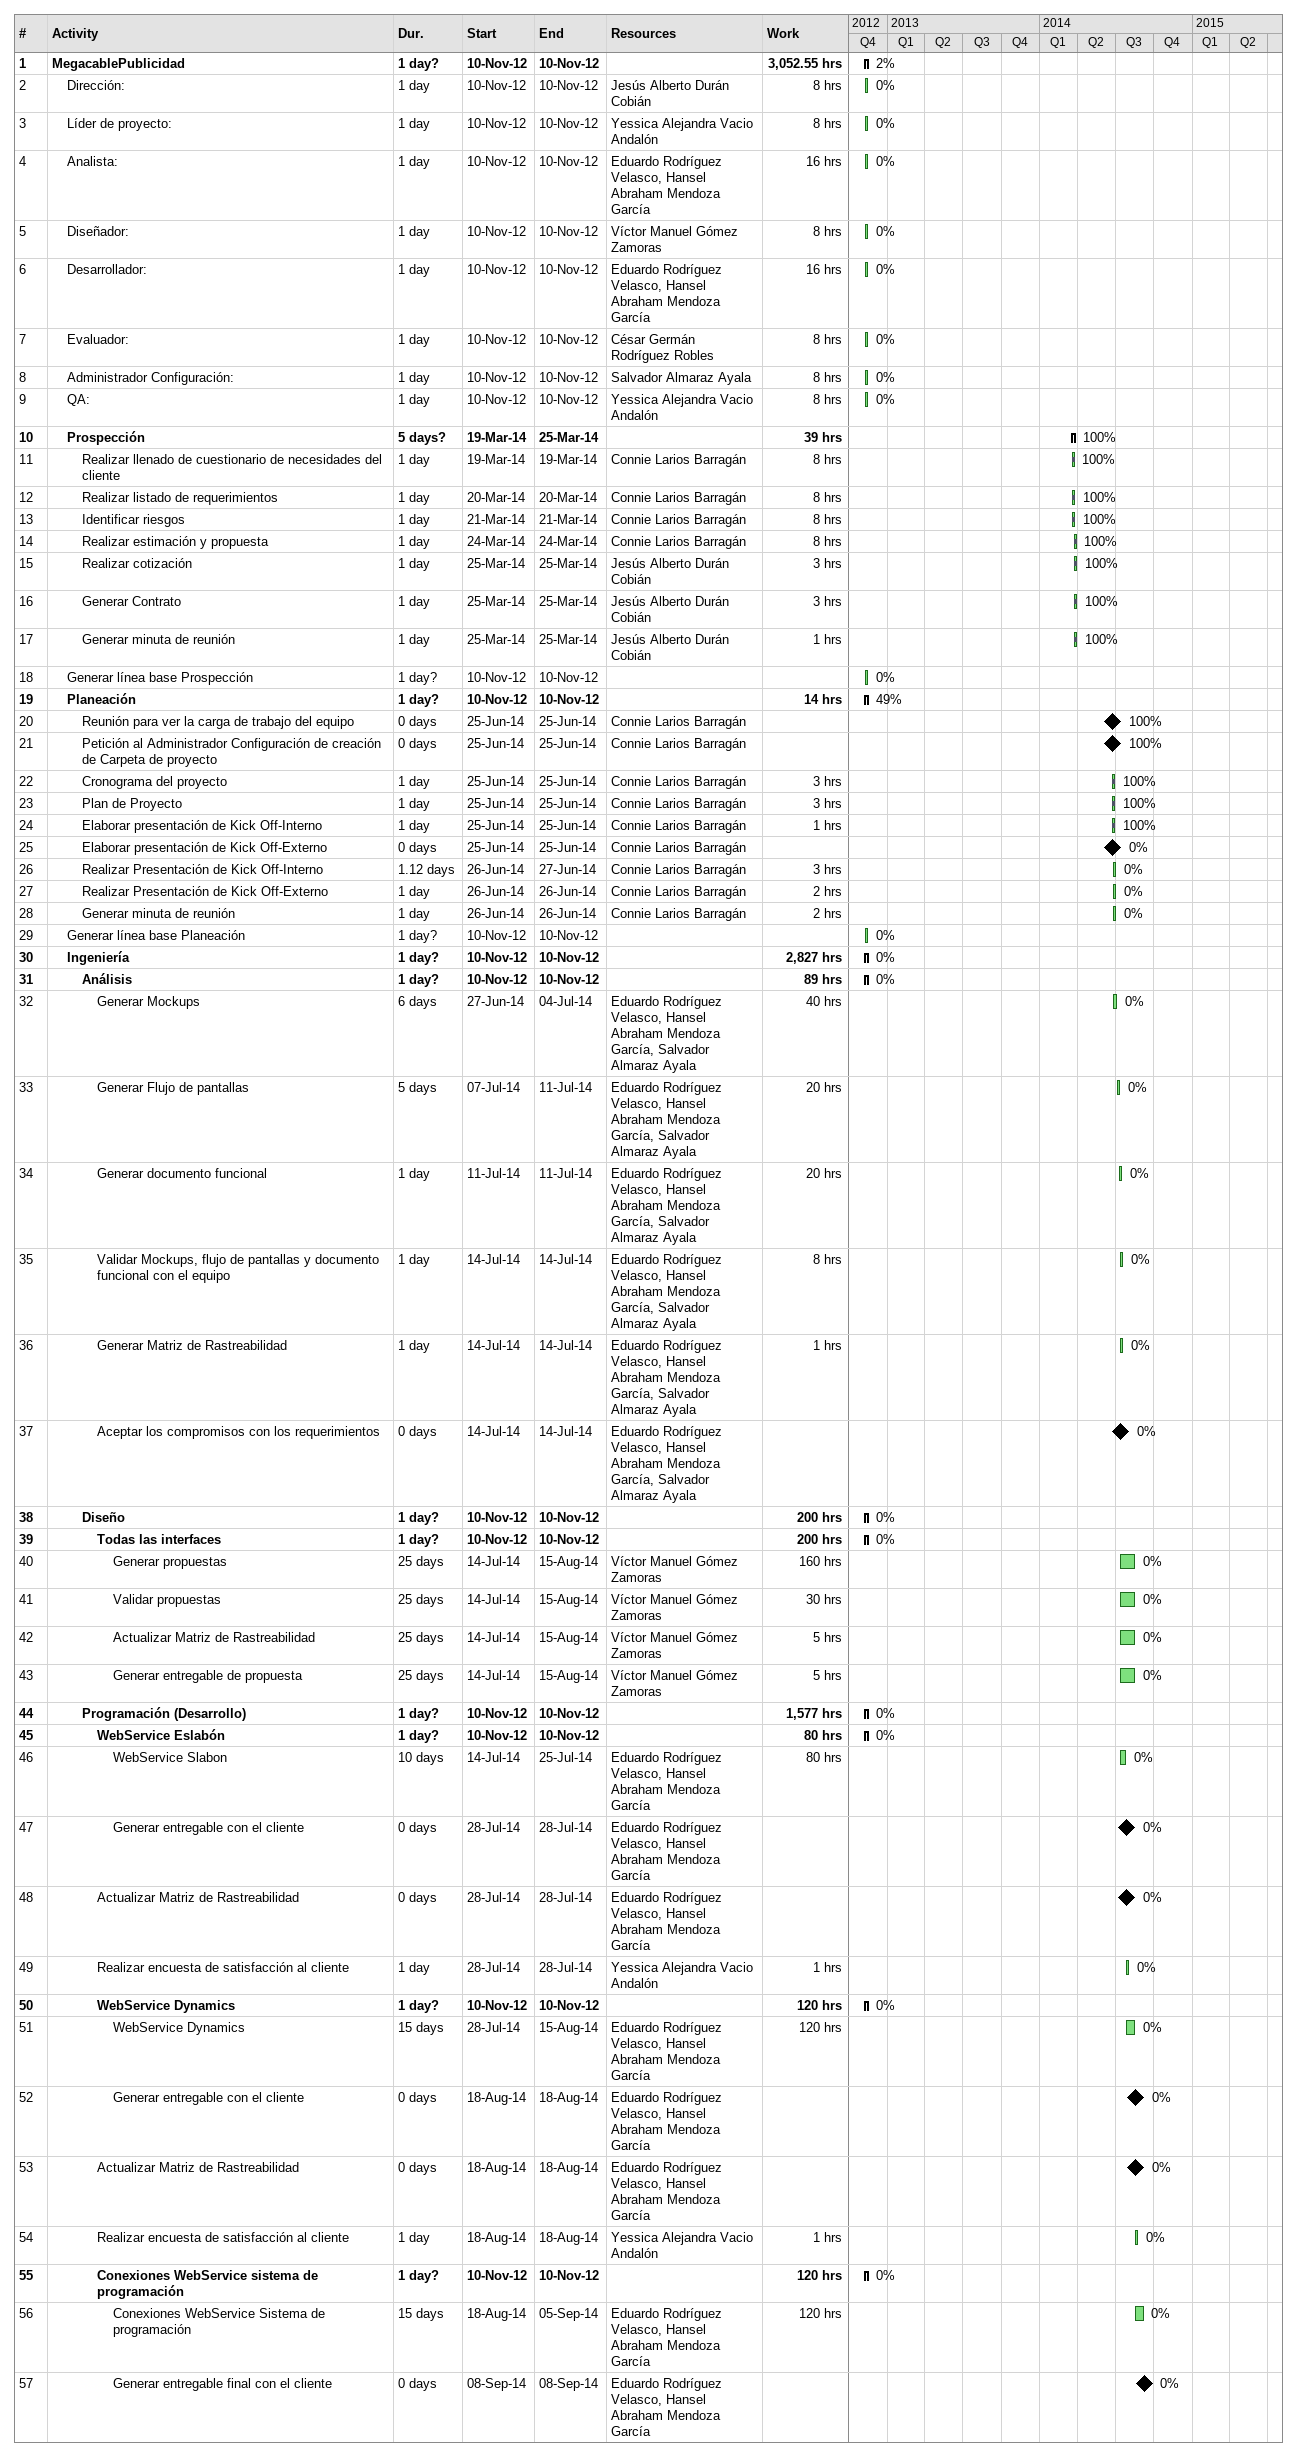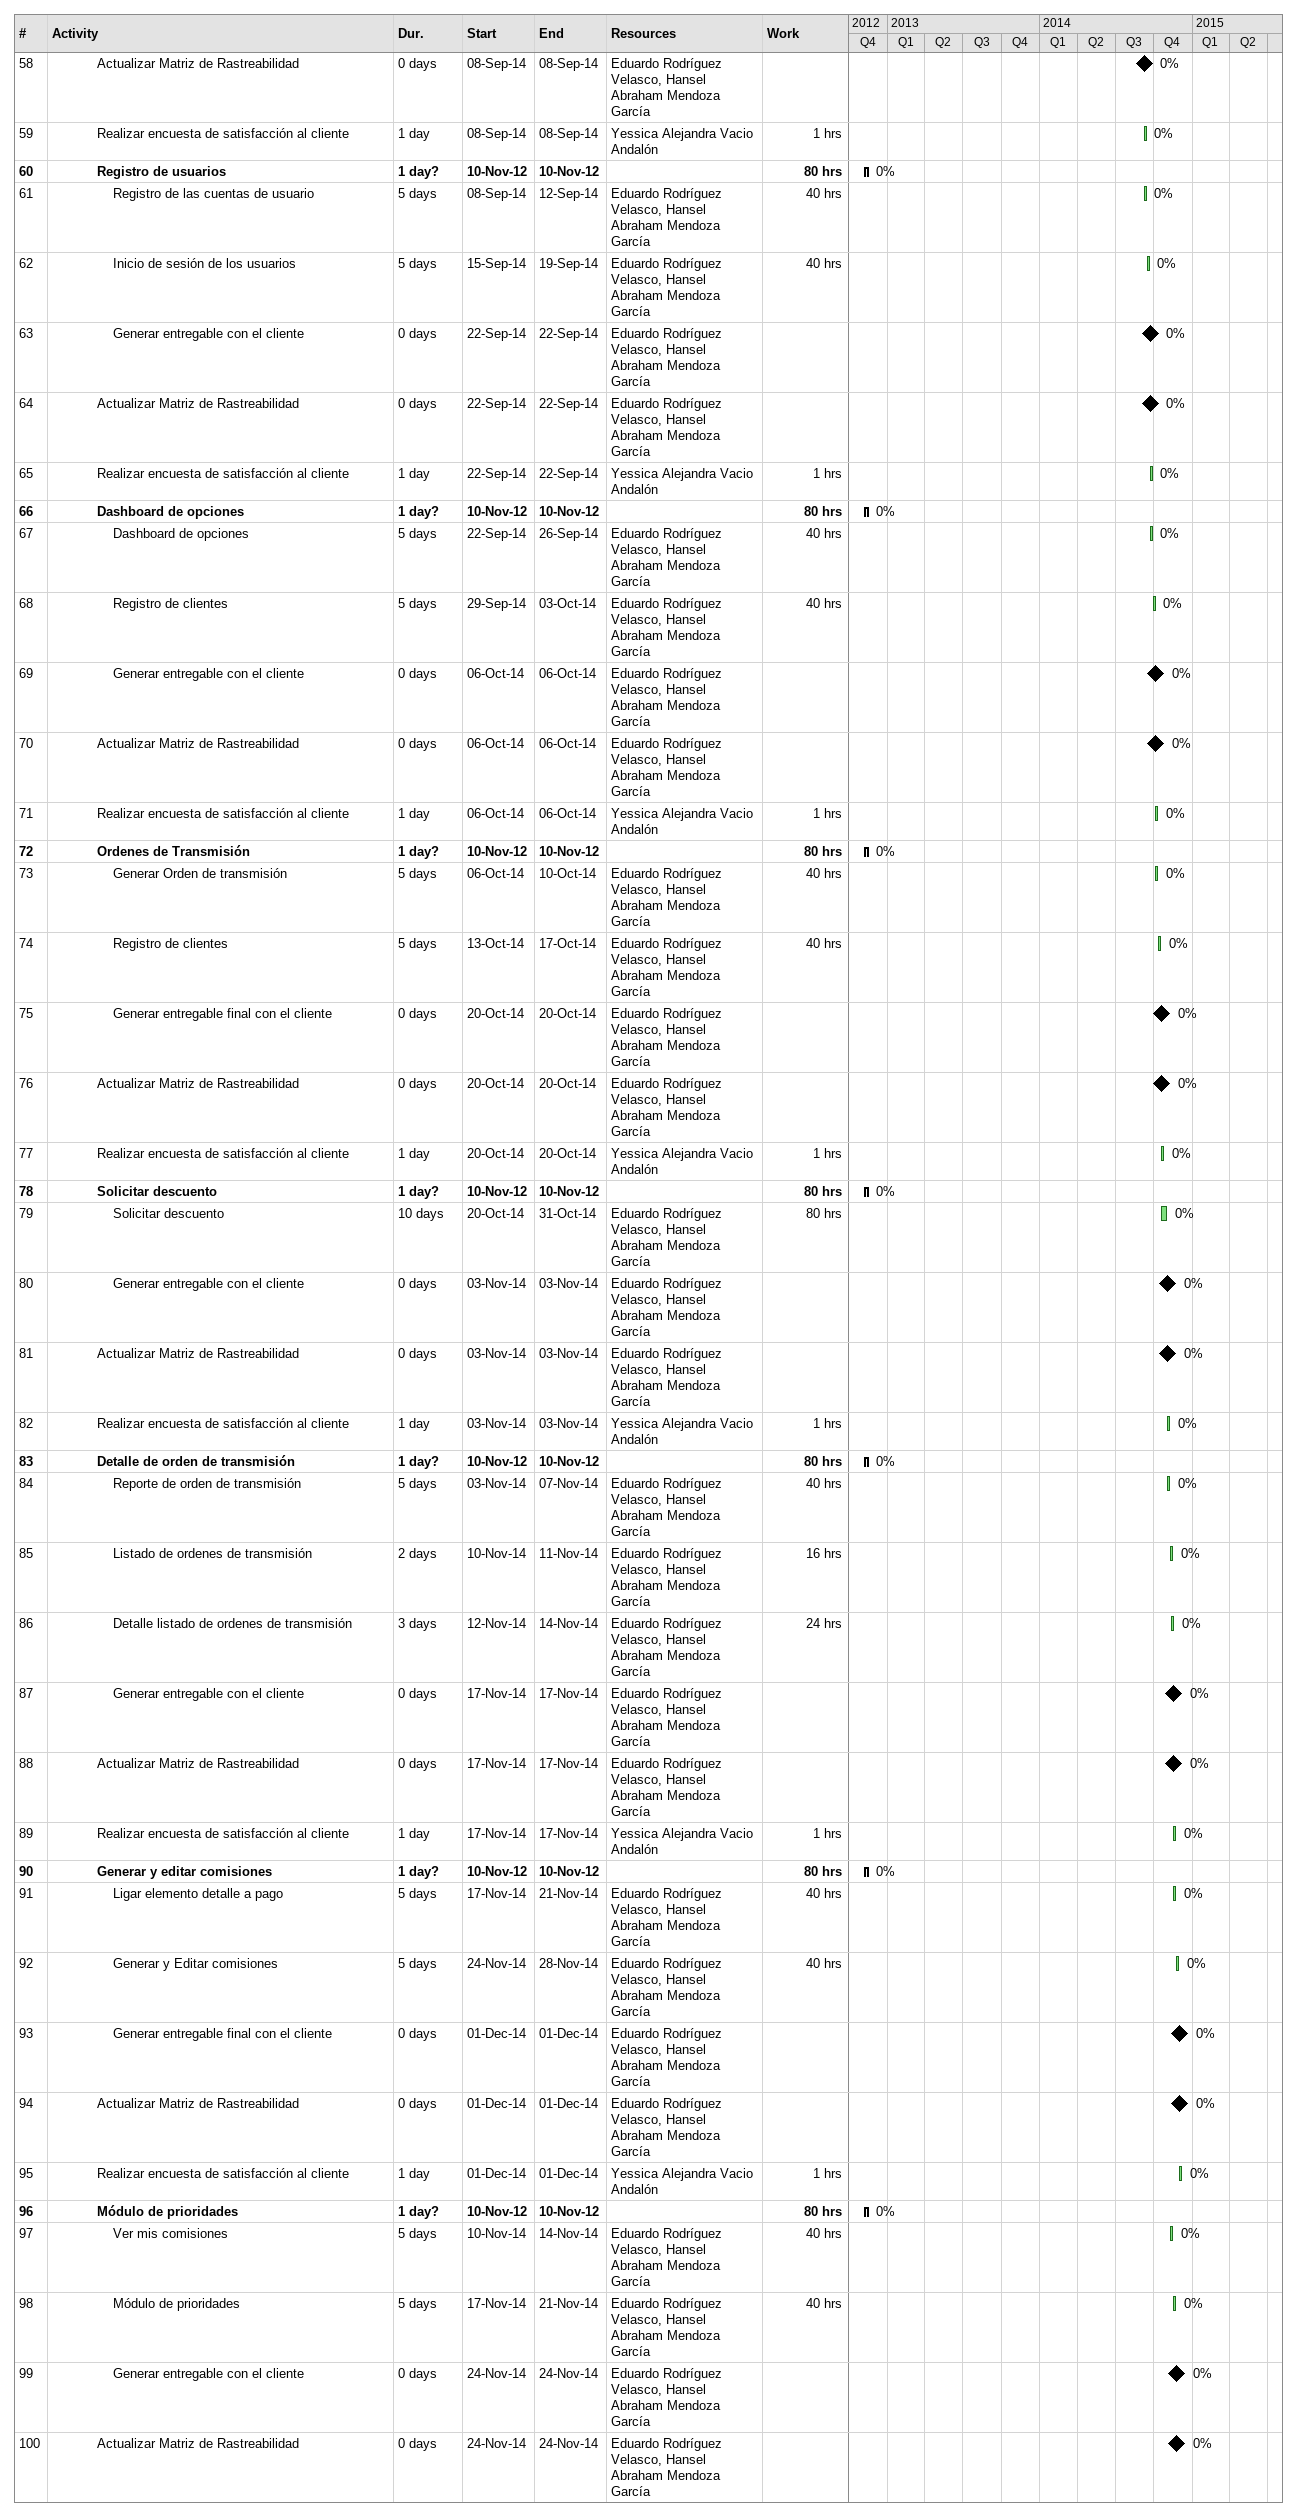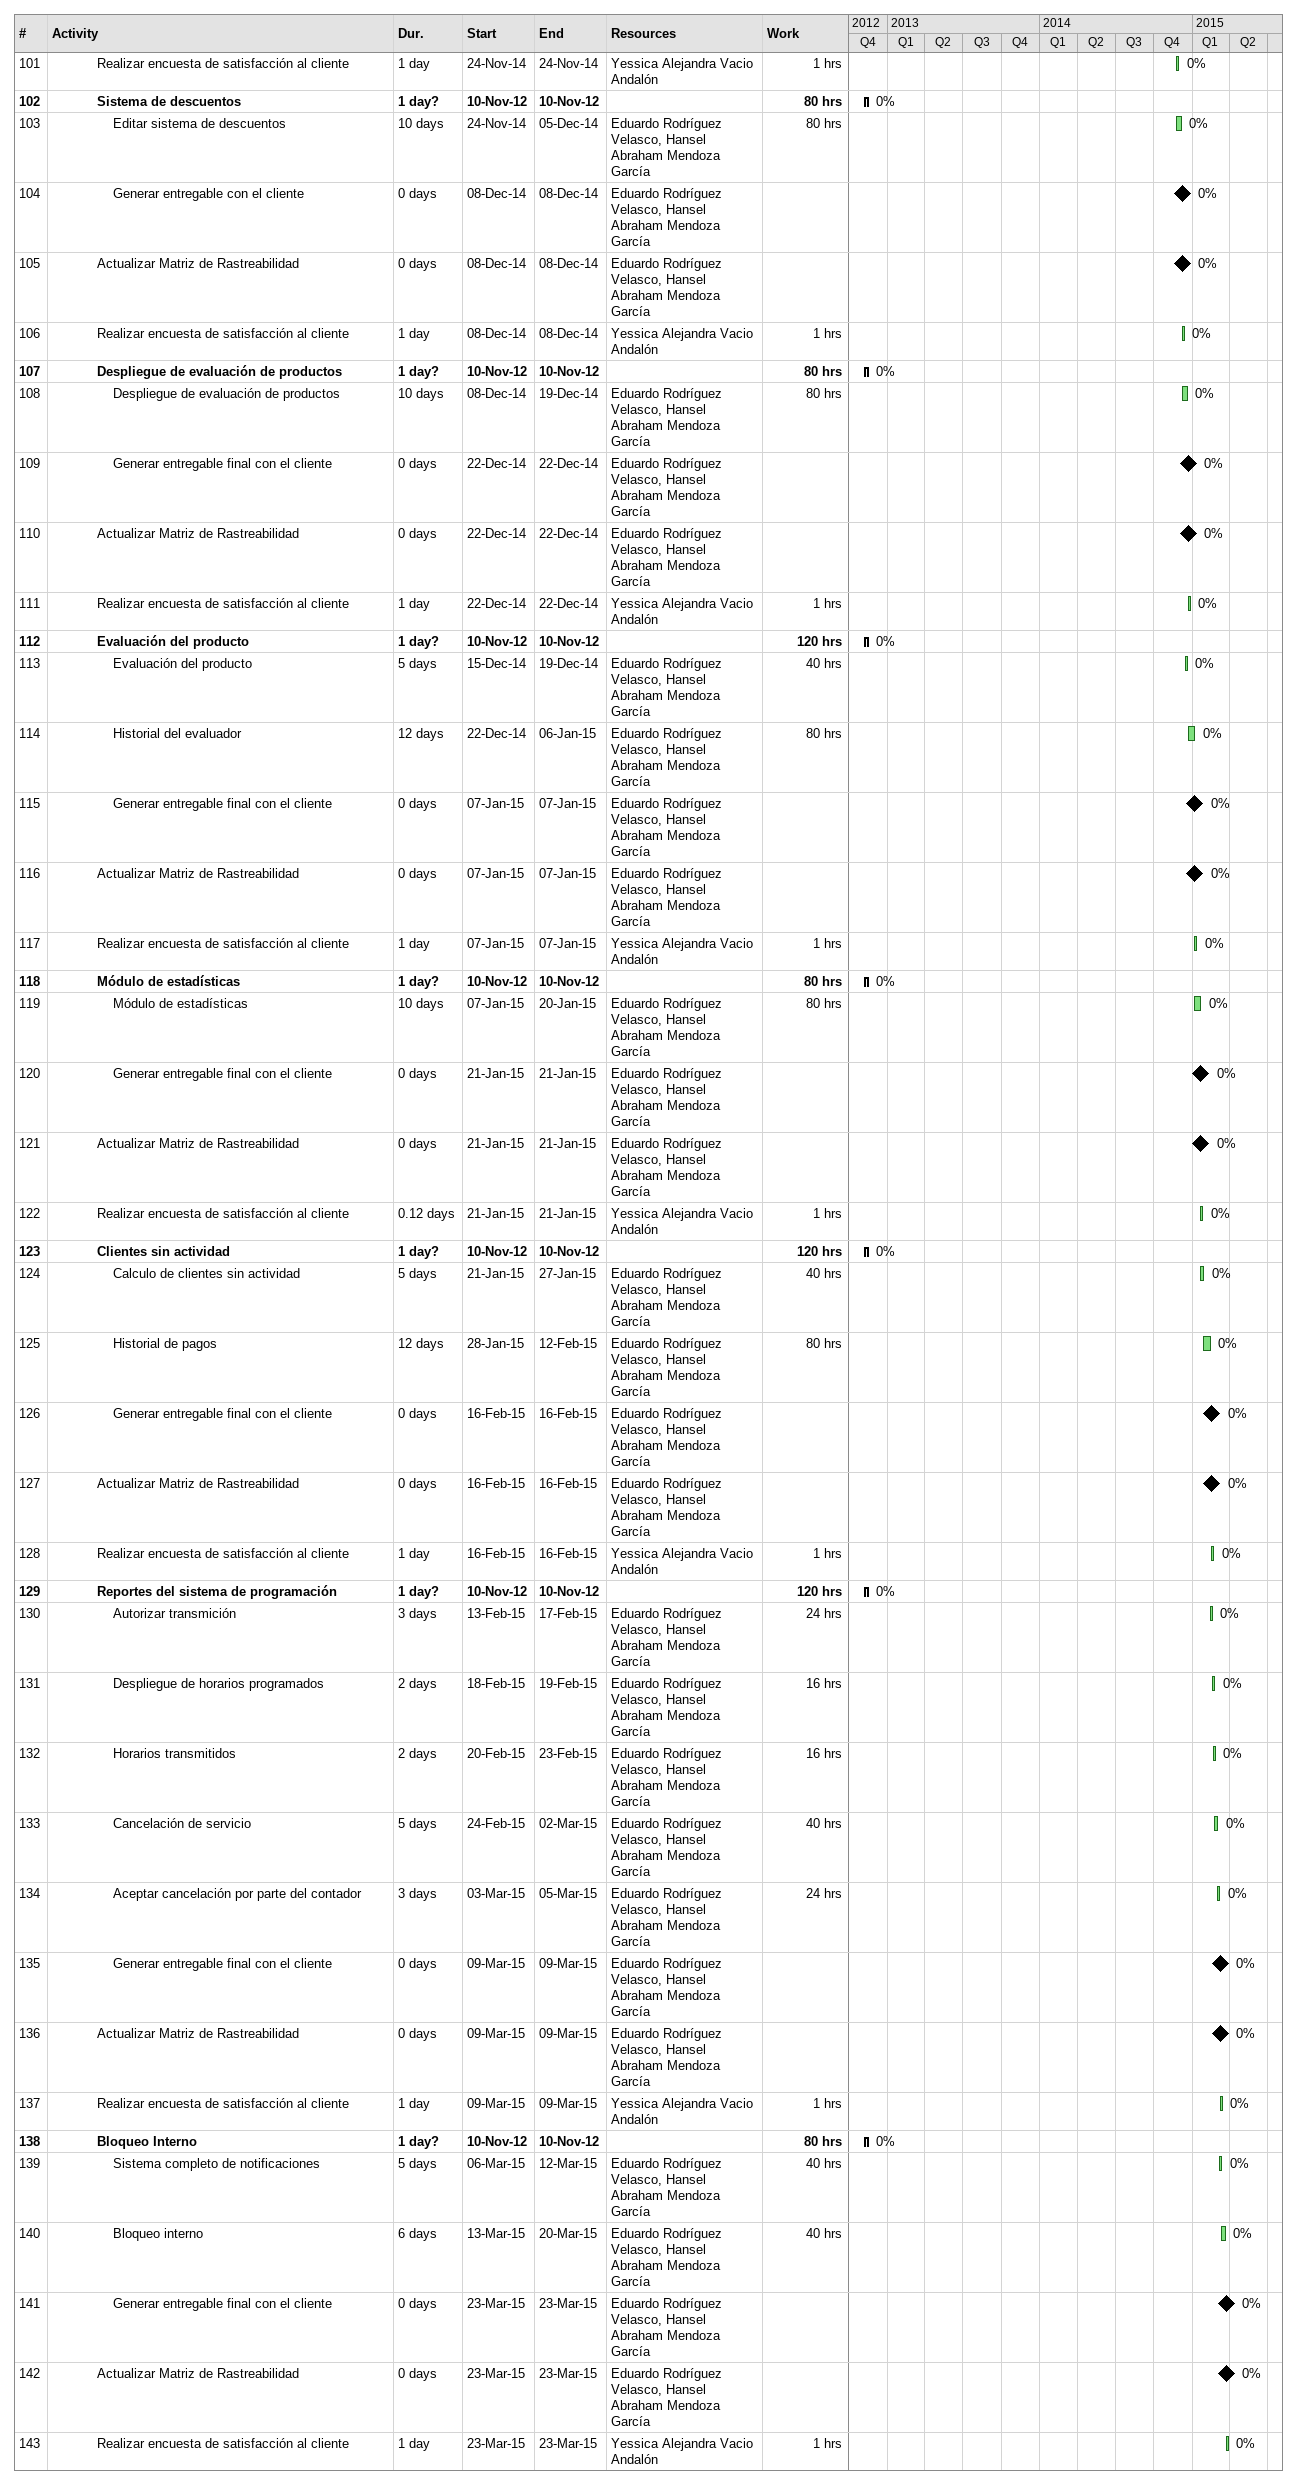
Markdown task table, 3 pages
| ID | Level | Task | Duration | Start | Finish | Resources | % complete | Work (h) |
|---|---|---|---|---|---|---|---|---|
| 1 | 1 | **MegacablePublicidad** | 1d? | 2012-11-10 | 2012-11-10 |  | 2 | 3052.55 |
| 2 | 2 | Dirección: | 1d | 2012-11-10 | 2012-11-10 | Jesús Alberto Durán Cobián | 0 | 8 |
| 3 | 2 | Líder de proyecto: | 1d | 2012-11-10 | 2012-11-10 | Yessica Alejandra Vacio Andalón | 0 | 8 |
| 4 | 2 | Analista: | 1d | 2012-11-10 | 2012-11-10 | Eduardo Rodríguez Velasco, Hansel Abraham Mendoza García | 0 | 16 |
| 5 | 2 | Diseñador: | 1d | 2012-11-10 | 2012-11-10 | Víctor Manuel Gómez Zamoras | 0 | 8 |
| 6 | 2 | Desarrollador: | 1d | 2012-11-10 | 2012-11-10 | Eduardo Rodríguez Velasco, Hansel Abraham Mendoza García | 0 | 16 |
| 7 | 2 | Evaluador: | 1d | 2012-11-10 | 2012-11-10 | César Germán Rodríguez Robles | 0 | 8 |
| 8 | 2 | Administrador Configuración: | 1d | 2012-11-10 | 2012-11-10 | Salvador Almaraz Ayala | 0 | 8 |
| 9 | 2 | QA: | 1d | 2012-11-10 | 2012-11-10 | Yessica Alejandra Vacio Andalón | 0 | 8 |
| 10 | 2 | **Prospección** | 5d? | 2014-03-19 | 2014-03-25 |  | 100 | 39 |
| 11 | 3 | Realizar llenado de cuestionario de necesidades del cliente | 1d | 2014-03-19 | 2014-03-19 | Connie Larios Barragán | 100 | 8 |
| 12 | 3 | Realizar listado de requerimientos | 1d | 2014-03-20 | 2014-03-20 | Connie Larios Barragán | 100 | 8 |
| 13 | 3 | Identificar riesgos | 1d | 2014-03-21 | 2014-03-21 | Connie Larios Barragán | 100 | 8 |
| 14 | 3 | Realizar estimación y propuesta | 1d | 2014-03-24 | 2014-03-24 | Connie Larios Barragán | 100 | 8 |
| 15 | 3 | Realizar cotización | 1d | 2014-03-25 | 2014-03-25 | Jesús Alberto Durán Cobián | 100 | 3 |
| 16 | 3 | Generar Contrato | 1d | 2014-03-25 | 2014-03-25 | Jesús Alberto Durán Cobián | 100 | 3 |
| 17 | 3 | Generar minuta de reunión | 1d | 2014-03-25 | 2014-03-25 | Jesús Alberto Durán Cobián | 100 | 1 |
| 18 | 2 | Generar línea base Prospección | 1d? | 2012-11-10 | 2012-11-10 |  | 0 |  |
| 19 | 2 | **Planeación** | 1d? | 2012-11-10 | 2012-11-10 |  | 49 | 14 |
| 20 | 3 | Reunión para ver la carga de trabajo del equipo | 0d | 2014-06-25 | 2014-06-25 | Connie Larios Barragán | 100 |  |
| 21 | 3 | Petición al Administrador Configuración de creación de Carpeta de proyecto | 0d | 2014-06-25 | 2014-06-25 | Connie Larios Barragán | 100 |  |
| 22 | 3 | Cronograma del proyecto | 1d | 2014-06-25 | 2014-06-25 | Connie Larios Barragán | 100 | 3 |
| 23 | 3 | Plan de Proyecto | 1d | 2014-06-25 | 2014-06-25 | Connie Larios Barragán | 100 | 3 |
| 24 | 3 | Elaborar presentación de Kick Off-Interno | 1d | 2014-06-25 | 2014-06-25 | Connie Larios Barragán | 100 | 1 |
| 25 | 3 | Elaborar presentación de Kick Off-Externo | 0d | 2014-06-25 | 2014-06-25 | Connie Larios Barragán | 0 |  |
| 26 | 3 | Realizar Presentación de Kick Off-Interno | 1.12d | 2014-06-26 | 2014-06-27 | Connie Larios Barragán | 0 | 3 |
| 27 | 3 | Realizar Presentación de Kick Off-Externo | 1d | 2014-06-26 | 2014-06-26 | Connie Larios Barragán | 0 | 2 |
| 28 | 3 | Generar minuta de reunión | 1d | 2014-06-26 | 2014-06-26 | Connie Larios Barragán | 0 | 2 |
| 29 | 2 | Generar línea base Planeación | 1d? | 2012-11-10 | 2012-11-10 |  | 0 |  |
| 30 | 2 | **Ingeniería** | 1d? | 2012-11-10 | 2012-11-10 |  | 0 | 2827 |
| 31 | 3 | **Análisis** | 1d? | 2012-11-10 | 2012-11-10 |  | 0 | 89 |
| 32 | 4 | Generar Mockups | 6d | 2014-06-27 | 2014-07-04 | Eduardo Rodríguez Velasco, Hansel Abraham Mendoza García, Salvador Almaraz Ayala | 0 | 40 |
| 33 | 4 | Generar Flujo de pantallas | 5d | 2014-07-07 | 2014-07-11 | Eduardo Rodríguez Velasco, Hansel Abraham Mendoza García, Salvador Almaraz Ayala | 0 | 20 |
| 34 | 4 | Generar documento funcional | 1d | 2014-07-11 | 2014-07-11 | Eduardo Rodríguez Velasco, Hansel Abraham Mendoza García, Salvador Almaraz Ayala | 0 | 20 |
| 35 | 4 | Validar Mockups, flujo de pantallas y documento funcional con el equipo | 1d | 2014-07-14 | 2014-07-14 | Eduardo Rodríguez Velasco, Hansel Abraham Mendoza García, Salvador Almaraz Ayala | 0 | 8 |
| 36 | 4 | Generar Matriz de Rastreabilidad | 1d | 2014-07-14 | 2014-07-14 | Eduardo Rodríguez Velasco, Hansel Abraham Mendoza García, Salvador Almaraz Ayala | 0 | 1 |
| 37 | 4 | Aceptar los compromisos con los requerimientos | 0d | 2014-07-14 | 2014-07-14 | Eduardo Rodríguez Velasco, Hansel Abraham Mendoza García, Salvador Almaraz Ayala | 0 |  |
| 38 | 3 | **Diseño** | 1d? | 2012-11-10 | 2012-11-10 |  | 0 | 200 |
| 39 | 4 | **Todas las interfaces** | 1d? | 2012-11-10 | 2012-11-10 |  | 0 | 200 |
| 40 | 5 | Generar propuestas | 25d | 2014-07-14 | 2014-08-15 | Víctor Manuel Gómez Zamoras | 0 | 160 |
| 41 | 5 | Validar propuestas | 25d | 2014-07-14 | 2014-08-15 | Víctor Manuel Gómez Zamoras | 0 | 30 |
| 42 | 5 | Actualizar Matriz de Rastreabilidad | 25d | 2014-07-14 | 2014-08-15 | Víctor Manuel Gómez Zamoras | 0 | 5 |
| 43 | 5 | Generar entregable de propuesta | 25d | 2014-07-14 | 2014-08-15 | Víctor Manuel Gómez Zamoras | 0 | 5 |
| 44 | 3 | **Programación (Desarrollo)** | 1d? | 2012-11-10 | 2012-11-10 |  | 0 | 1577 |
| 45 | 4 | **WebService Eslabón** | 1d? | 2012-11-10 | 2012-11-10 |  | 0 | 80 |
| 46 | 5 | WebService Slabon | 10d | 2014-07-14 | 2014-07-25 | Eduardo Rodríguez Velasco, Hansel Abraham Mendoza García | 0 | 80 |
| 47 | 5 | Generar entregable con el cliente | 0d | 2014-07-28 | 2014-07-28 | Eduardo Rodríguez Velasco, Hansel Abraham Mendoza García | 0 |  |
| 48 | 4 | Actualizar Matriz de Rastreabilidad | 0d | 2014-07-28 | 2014-07-28 | Eduardo Rodríguez Velasco, Hansel Abraham Mendoza García | 0 |  |
| 49 | 4 | Realizar encuesta de satisfacción al cliente | 1d | 2014-07-28 | 2014-07-28 | Yessica Alejandra Vacio Andalón | 0 | 1 |
| 50 | 4 | **WebService Dynamics** | 1d? | 2012-11-10 | 2012-11-10 |  | 0 | 120 |
| 51 | 5 | WebService Dynamics | 15d | 2014-07-28 | 2014-08-15 | Eduardo Rodríguez Velasco, Hansel Abraham Mendoza García | 0 | 120 |
| 52 | 5 | Generar entregable con el cliente | 0d | 2014-08-18 | 2014-08-18 | Eduardo Rodríguez Velasco, Hansel Abraham Mendoza García | 0 |  |
| 53 | 4 | Actualizar Matriz de Rastreabilidad | 0d | 2014-08-18 | 2014-08-18 | Eduardo Rodríguez Velasco, Hansel Abraham Mendoza García | 0 |  |
| 54 | 4 | Realizar encuesta de satisfacción al cliente | 1d | 2014-08-18 | 2014-08-18 | Yessica Alejandra Vacio Andalón | 0 | 1 |
| 55 | 4 | **Conexiones WebService sistema de programación** | 1d? | 2012-11-10 | 2012-11-10 |  | 0 | 120 |
| 56 | 5 | Conexiones WebService Sistema de programación | 15d | 2014-08-18 | 2014-09-05 | Eduardo Rodríguez Velasco, Hansel Abraham Mendoza García | 0 | 120 |
| 57 | 5 | Generar entregable final con el cliente | 0d | 2014-09-08 | 2014-09-08 | Eduardo Rodríguez Velasco, Hansel Abraham Mendoza García | 0 |  |
| 58 | 4 | Actualizar Matriz de Rastreabilidad | 0d | 2014-09-08 | 2014-09-08 | Eduardo Rodríguez Velasco, Hansel Abraham Mendoza García | 0 |  |
| 59 | 4 | Realizar encuesta de satisfacción al cliente | 1d | 2014-09-08 | 2014-09-08 | Yessica Alejandra Vacio Andalón | 0 | 1 |
| 60 | 4 | **Registro de usuarios** | 1d? | 2012-11-10 | 2012-11-10 |  | 0 | 80 |
| 61 | 5 | Registro de las cuentas de usuario | 5d | 2014-09-08 | 2014-09-12 | Eduardo Rodríguez Velasco, Hansel Abraham Mendoza García | 0 | 40 |
| 62 | 5 | Inicio de sesión de los usuarios | 5d | 2014-09-15 | 2014-09-19 | Eduardo Rodríguez Velasco, Hansel Abraham Mendoza García | 0 | 40 |
| 63 | 5 | Generar entregable con el cliente | 0d | 2014-09-22 | 2014-09-22 | Eduardo Rodríguez Velasco, Hansel Abraham Mendoza García | 0 |  |
| 64 | 4 | Actualizar Matriz de Rastreabilidad | 0d | 2014-09-22 | 2014-09-22 | Eduardo Rodríguez Velasco, Hansel Abraham Mendoza García | 0 |  |
| 65 | 4 | Realizar encuesta de satisfacción al cliente | 1d | 2014-09-22 | 2014-09-22 | Yessica Alejandra Vacio Andalón | 0 | 1 |
| 66 | 4 | **Dashboard de opciones** | 1d? | 2012-11-10 | 2012-11-10 |  | 0 | 80 |
| 67 | 5 | Dashboard de opciones | 5d | 2014-09-22 | 2014-09-26 | Eduardo Rodríguez Velasco, Hansel Abraham Mendoza García | 0 | 40 |
| 68 | 5 | Registro de clientes | 5d | 2014-09-29 | 2014-10-03 | Eduardo Rodríguez Velasco, Hansel Abraham Mendoza García | 0 | 40 |
| 69 | 5 | Generar entregable con el cliente | 0d | 2014-10-06 | 2014-10-06 | Eduardo Rodríguez Velasco, Hansel Abraham Mendoza García | 0 |  |
| 70 | 4 | Actualizar Matriz de Rastreabilidad | 0d | 2014-10-06 | 2014-10-06 | Eduardo Rodríguez Velasco, Hansel Abraham Mendoza García | 0 |  |
| 71 | 4 | Realizar encuesta de satisfacción al cliente | 1d | 2014-10-06 | 2014-10-06 | Yessica Alejandra Vacio Andalón | 0 | 1 |
| 72 | 4 | **Ordenes de Transmisión** | 1d? | 2012-11-10 | 2012-11-10 |  | 0 | 80 |
| 73 | 5 | Generar Orden de transmisión | 5d | 2014-10-06 | 2014-10-10 | Eduardo Rodríguez Velasco, Hansel Abraham Mendoza García | 0 | 40 |
| 74 | 5 | Registro de clientes | 5d | 2014-10-13 | 2014-10-17 | Eduardo Rodríguez Velasco, Hansel Abraham Mendoza García | 0 | 40 |
| 75 | 5 | Generar entregable final con el cliente | 0d | 2014-10-20 | 2014-10-20 | Eduardo Rodríguez Velasco, Hansel Abraham Mendoza García | 0 |  |
| 76 | 4 | Actualizar Matriz de Rastreabilidad | 0d | 2014-10-20 | 2014-10-20 | Eduardo Rodríguez Velasco, Hansel Abraham Mendoza García | 0 |  |
| 77 | 4 | Realizar encuesta de satisfacción al cliente | 1d | 2014-10-20 | 2014-10-20 | Yessica Alejandra Vacio Andalón | 0 | 1 |
| 78 | 4 | **Solicitar descuento** | 1d? | 2012-11-10 | 2012-11-10 |  | 0 | 80 |
| 79 | 5 | Solicitar descuento | 10d | 2014-10-20 | 2014-10-31 | Eduardo Rodríguez Velasco, Hansel Abraham Mendoza García | 0 | 80 |
| 80 | 5 | Generar entregable con el cliente | 0d | 2014-11-03 | 2014-11-03 | Eduardo Rodríguez Velasco, Hansel Abraham Mendoza García | 0 |  |
| 81 | 4 | Actualizar Matriz de Rastreabilidad | 0d | 2014-11-03 | 2014-11-03 | Eduardo Rodríguez Velasco, Hansel Abraham Mendoza García | 0 |  |
| 82 | 4 | Realizar encuesta de satisfacción al cliente | 1d | 2014-11-03 | 2014-11-03 | Yessica Alejandra Vacio Andalón | 0 | 1 |
| 83 | 4 | **Detalle de orden de transmisión** | 1d? | 2012-11-10 | 2012-11-10 |  | 0 | 80 |
| 84 | 5 | Reporte de orden de transmisión | 5d | 2014-11-03 | 2014-11-07 | Eduardo Rodríguez Velasco, Hansel Abraham Mendoza García | 0 | 40 |
| 85 | 5 | Listado de ordenes de transmisión | 2d | 2014-11-10 | 2014-11-11 | Eduardo Rodríguez Velasco, Hansel Abraham Mendoza García | 0 | 16 |
| 86 | 5 | Detalle listado de ordenes de transmisión | 3d | 2014-11-12 | 2014-11-14 | Eduardo Rodríguez Velasco, Hansel Abraham Mendoza García | 0 | 24 |
| 87 | 5 | Generar entregable con el cliente | 0d | 2014-11-17 | 2014-11-17 | Eduardo Rodríguez Velasco, Hansel Abraham Mendoza García | 0 |  |
| 88 | 4 | Actualizar Matriz de Rastreabilidad | 0d | 2014-11-17 | 2014-11-17 | Eduardo Rodríguez Velasco, Hansel Abraham Mendoza García | 0 |  |
| 89 | 4 | Realizar encuesta de satisfacción al cliente | 1d | 2014-11-17 | 2014-11-17 | Yessica Alejandra Vacio Andalón | 0 | 1 |
| 90 | 4 | **Generar y editar comisiones** | 1d? | 2012-11-10 | 2012-11-10 |  | 0 | 80 |
| 91 | 5 | Ligar elemento detalle a pago | 5d | 2014-11-17 | 2014-11-21 | Eduardo Rodríguez Velasco, Hansel Abraham Mendoza García | 0 | 40 |
| 92 | 5 | Generar y Editar comisiones | 5d | 2014-11-24 | 2014-11-28 | Eduardo Rodríguez Velasco, Hansel Abraham Mendoza García | 0 | 40 |
| 93 | 5 | Generar entregable final con el cliente | 0d | 2014-12-01 | 2014-12-01 | Eduardo Rodríguez Velasco, Hansel Abraham Mendoza García | 0 |  |
| 94 | 4 | Actualizar Matriz de Rastreabilidad | 0d | 2014-12-01 | 2014-12-01 | Eduardo Rodríguez Velasco, Hansel Abraham Mendoza García | 0 |  |
| 95 | 4 | Realizar encuesta de satisfacción al cliente | 1d | 2014-12-01 | 2014-12-01 | Yessica Alejandra Vacio Andalón | 0 | 1 |
| 96 | 4 | **Módulo de prioridades** | 1d? | 2012-11-10 | 2012-11-10 |  | 0 | 80 |
| 97 | 5 | Ver mis comisiones | 5d | 2014-11-10 | 2014-11-14 | Eduardo Rodríguez Velasco, Hansel Abraham Mendoza García | 0 | 40 |
| 98 | 5 | Módulo de prioridades | 5d | 2014-11-17 | 2014-11-21 | Eduardo Rodríguez Velasco, Hansel Abraham Mendoza García | 0 | 40 |
| 99 | 5 | Generar entregable con el cliente | 0d | 2014-11-24 | 2014-11-24 | Eduardo Rodríguez Velasco, Hansel Abraham Mendoza García | 0 |  |
| 100 | 4 | Actualizar Matriz de Rastreabilidad | 0d | 2014-11-24 | 2014-11-24 | Eduardo Rodríguez Velasco, Hansel Abraham Mendoza García | 0 |  |
| 101 | 4 | Realizar encuesta de satisfacción al cliente | 1d | 2014-11-24 | 2014-11-24 | Yessica Alejandra Vacio Andalón | 0 | 1 |
| 102 | 4 | **Sistema de descuentos** | 1d? | 2012-11-10 | 2012-11-10 |  | 0 | 80 |
| 103 | 5 | Editar sistema de descuentos | 10d | 2014-11-24 | 2014-12-05 | Eduardo Rodríguez Velasco, Hansel Abraham Mendoza García | 0 | 80 |
| 104 | 5 | Generar entregable con el cliente | 0d | 2014-12-08 | 2014-12-08 | Eduardo Rodríguez Velasco, Hansel Abraham Mendoza García | 0 |  |
| 105 | 4 | Actualizar Matriz de Rastreabilidad | 0d | 2014-12-08 | 2014-12-08 | Eduardo Rodríguez Velasco, Hansel Abraham Mendoza García | 0 |  |
| 106 | 4 | Realizar encuesta de satisfacción al cliente | 1d | 2014-12-08 | 2014-12-08 | Yessica Alejandra Vacio Andalón | 0 | 1 |
| 107 | 4 | **Despliegue de evaluación de productos** | 1d? | 2012-11-10 | 2012-11-10 |  | 0 | 80 |
| 108 | 5 | Despliegue de evaluación de productos | 10d | 2014-12-08 | 2014-12-19 | Eduardo Rodríguez Velasco, Hansel Abraham Mendoza García | 0 | 80 |
| 109 | 5 | Generar entregable final con el cliente | 0d | 2014-12-22 | 2014-12-22 | Eduardo Rodríguez Velasco, Hansel Abraham Mendoza García | 0 |  |
| 110 | 4 | Actualizar Matriz de Rastreabilidad | 0d | 2014-12-22 | 2014-12-22 | Eduardo Rodríguez Velasco, Hansel Abraham Mendoza García | 0 |  |
| 111 | 4 | Realizar encuesta de satisfacción al cliente | 1d | 2014-12-22 | 2014-12-22 | Yessica Alejandra Vacio Andalón | 0 | 1 |
| 112 | 4 | **Evaluación del producto** | 1d? | 2012-11-10 | 2012-11-10 |  | 0 | 120 |
| 113 | 5 | Evaluación del producto | 5d | 2014-12-15 | 2014-12-19 | Eduardo Rodríguez Velasco, Hansel Abraham Mendoza García | 0 | 40 |
| 114 | 5 | Historial del evaluador | 12d | 2014-12-22 | 2015-01-06 | Eduardo Rodríguez Velasco, Hansel Abraham Mendoza García | 0 | 80 |
| 115 | 5 | Generar entregable final con el cliente | 0d | 2015-01-07 | 2015-01-07 | Eduardo Rodríguez Velasco, Hansel Abraham Mendoza García | 0 |  |
| 116 | 4 | Actualizar Matriz de Rastreabilidad | 0d | 2015-01-07 | 2015-01-07 | Eduardo Rodríguez Velasco, Hansel Abraham Mendoza García | 0 |  |
| 117 | 4 | Realizar encuesta de satisfacción al cliente | 1d | 2015-01-07 | 2015-01-07 | Yessica Alejandra Vacio Andalón | 0 | 1 |
| 118 | 4 | **Módulo de estadísticas** | 1d? | 2012-11-10 | 2012-11-10 |  | 0 | 80 |
| 119 | 5 | Módulo de estadísticas | 10d | 2015-01-07 | 2015-01-20 | Eduardo Rodríguez Velasco, Hansel Abraham Mendoza García | 0 | 80 |
| 120 | 5 | Generar entregable final con el cliente | 0d | 2015-01-21 | 2015-01-21 | Eduardo Rodríguez Velasco, Hansel Abraham Mendoza García | 0 |  |
| 121 | 4 | Actualizar Matriz de Rastreabilidad | 0d | 2015-01-21 | 2015-01-21 | Eduardo Rodríguez Velasco, Hansel Abraham Mendoza García | 0 |  |
| 122 | 4 | Realizar encuesta de satisfacción al cliente | 0.12d | 2015-01-21 | 2015-01-21 | Yessica Alejandra Vacio Andalón | 0 | 1 |
| 123 | 4 | **Clientes sin actividad** | 1d? | 2012-11-10 | 2012-11-10 |  | 0 | 120 |
| 124 | 5 | Calculo de clientes sin actividad | 5d | 2015-01-21 | 2015-01-27 | Eduardo Rodríguez Velasco, Hansel Abraham Mendoza García | 0 | 40 |
| 125 | 5 | Historial de pagos | 12d | 2015-01-28 | 2015-02-12 | Eduardo Rodríguez Velasco, Hansel Abraham Mendoza García | 0 | 80 |
| 126 | 5 | Generar entregable final con el cliente | 0d | 2015-02-16 | 2015-02-16 | Eduardo Rodríguez Velasco, Hansel Abraham Mendoza García | 0 |  |
| 127 | 4 | Actualizar Matriz de Rastreabilidad | 0d | 2015-02-16 | 2015-02-16 | Eduardo Rodríguez Velasco, Hansel Abraham Mendoza García | 0 |  |
| 128 | 4 | Realizar encuesta de satisfacción al cliente | 1d | 2015-02-16 | 2015-02-16 | Yessica Alejandra Vacio Andalón | 0 | 1 |
| 129 | 4 | **Reportes del sistema de programación** | 1d? | 2012-11-10 | 2012-11-10 |  | 0 | 120 |
| 130 | 5 | Autorizar transmición | 3d | 2015-02-13 | 2015-02-17 | Eduardo Rodríguez Velasco, Hansel Abraham Mendoza García | 0 | 24 |
| 131 | 5 | Despliegue de horarios programados | 2d | 2015-02-18 | 2015-02-19 | Eduardo Rodríguez Velasco, Hansel Abraham Mendoza García | 0 | 16 |
| 132 | 5 | Horarios transmitidos | 2d | 2015-02-20 | 2015-02-23 | Eduardo Rodríguez Velasco, Hansel Abraham Mendoza García | 0 | 16 |
| 133 | 5 | Cancelación de servicio | 5d | 2015-02-24 | 2015-03-02 | Eduardo Rodríguez Velasco, Hansel Abraham Mendoza García | 0 | 40 |
| 134 | 5 | Aceptar cancelación por parte del contador | 3d | 2015-03-03 | 2015-03-05 | Eduardo Rodríguez Velasco, Hansel Abraham Mendoza García | 0 | 24 |
| 135 | 5 | Generar entregable final con el cliente | 0d | 2015-03-09 | 2015-03-09 | Eduardo Rodríguez Velasco, Hansel Abraham Mendoza García | 0 |  |
| 136 | 4 | Actualizar Matriz de Rastreabilidad | 0d | 2015-03-09 | 2015-03-09 | Eduardo Rodríguez Velasco, Hansel Abraham Mendoza García | 0 |  |
| 137 | 4 | Realizar encuesta de satisfacción al cliente | 1d | 2015-03-09 | 2015-03-09 | Yessica Alejandra Vacio Andalón | 0 | 1 |
| 138 | 4 | **Bloqueo Interno** | 1d? | 2012-11-10 | 2012-11-10 |  | 0 | 80 |
| 139 | 5 | Sistema completo de notificaciones | 5d | 2015-03-06 | 2015-03-12 | Eduardo Rodríguez Velasco, Hansel Abraham Mendoza García | 0 | 40 |
| 140 | 5 | Bloqueo interno | 6d | 2015-03-13 | 2015-03-20 | Eduardo Rodríguez Velasco, Hansel Abraham Mendoza García | 0 | 40 |
| 141 | 5 | Generar entregable final con el cliente | 0d | 2015-03-23 | 2015-03-23 | Eduardo Rodríguez Velasco, Hansel Abraham Mendoza García | 0 |  |
| 142 | 4 | Actualizar Matriz de Rastreabilidad | 0d | 2015-03-23 | 2015-03-23 | Eduardo Rodríguez Velasco, Hansel Abraham Mendoza García | 0 |  |
| 143 | 4 | Realizar encuesta de satisfacción al cliente | 1d | 2015-03-23 | 2015-03-23 | Yessica Alejandra Vacio Andalón | 0 | 1 |
